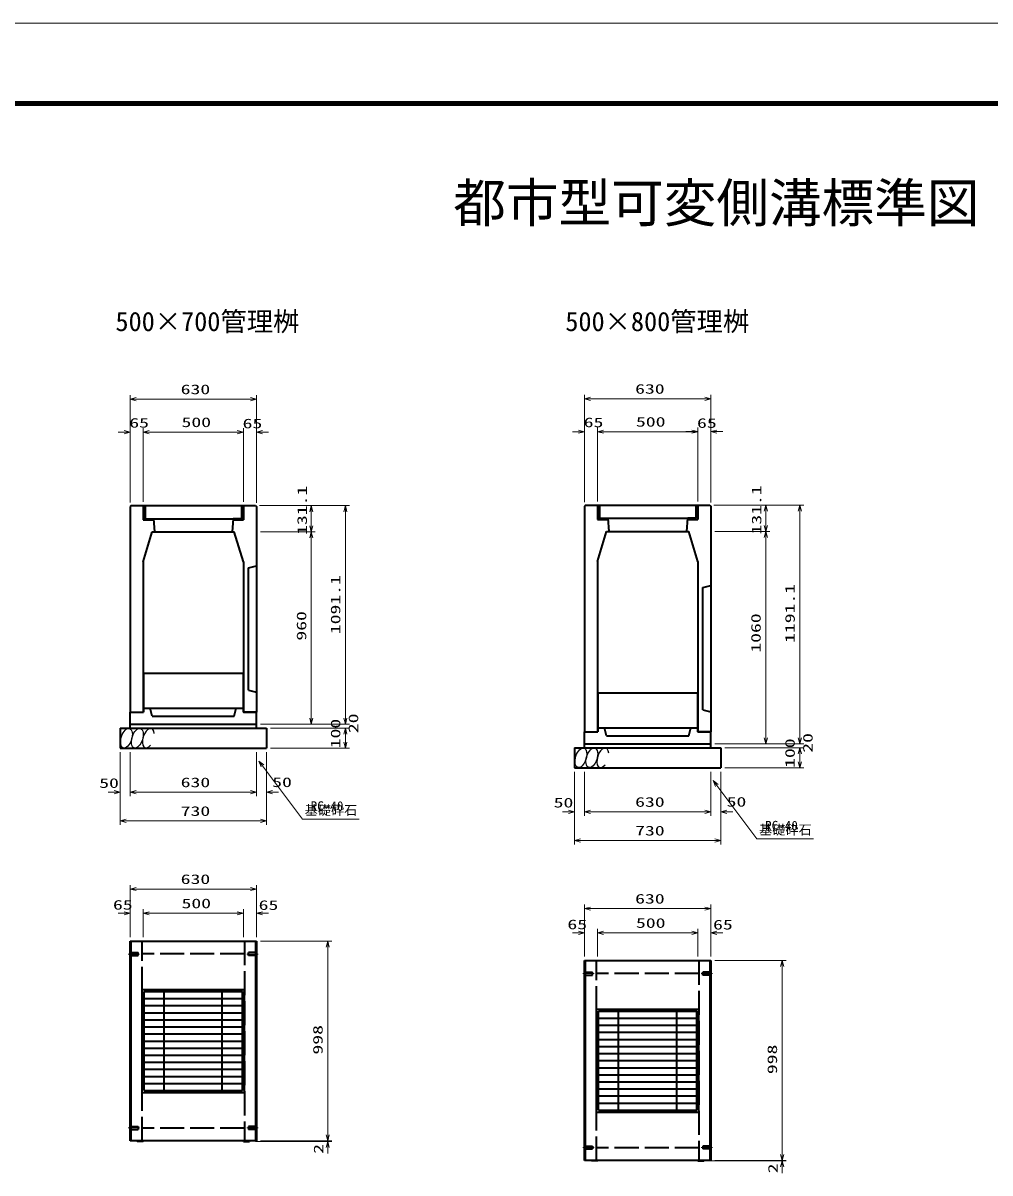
# Model space of a CAD drawing. Units: millimetres on the paper. Extents: x 0 to 841, y 0 to 594.
# Drawn here: x 241.2 to 482.4, y 307 to 594 of the extents above; entities that cross this region are included whole.
import ezdxf
from ezdxf.enums import TextEntityAlignment as Align

# ---------------------------------------------------------------- set-up
doc = ezdxf.new("R2010")
doc.units = ezdxf.units.MM
doc.linetypes.add('DASHED', pattern=[7.5, 6, -1.5])
doc.linetypes.add('USER2', pattern=[18.5, 12, -1.5, 3.5, -1.5])
for name, color, linetype, lineweight in [('D-BMK（構造物基準線）', 2, 'USER2', 18), ('D-STR-DIM（寸法）', 7, 'Continuous', 13), ('D-STR-HTXT(基礎砕石-旗)', 7, 'Continuous', 13), ('D-STR-STRF(グリ)', 7, 'Continuous', 25), ('D-STR（構造物）', 1, 'Continuous', 35), ('D-TTL-LINE（区切線）', 7, 'Continuous', 18), ('D-TTL（外枠）', 2, 'Continuous', 140)]:
    doc.layers.add(name, color=color, linetype=linetype, lineweight=lineweight)
doc.layers.add('D-STR-TXT(文字)', color=7, linetype='Continuous')
doc.styles.add('ＭＳ ゴシック', font='')
doc.styles.get('ＭＳ ゴシック').set_extended_font_data('MS Gothic')

# ---------------------------------------------------------------- blocks, each defined once
blk = doc.blocks.new('_Open30')
at = {"color": 7, "linetype": 'Continuous', "lineweight": 13}
for p, q in [((-1, 0.2679), (0, 0)), ((0, 0), (-1, -0.2679)), ((0, 0), (-1, 0))]:
    blk.add_line(p, q, dxfattribs=at)

msp = doc.modelspace()

# ---------------------------------------------------------------- linework, layer by layer
at = {"layer": 'D-BMK（構造物基準線）'}
for p, q in [((267.434, 361.646), (270.283, 361.646)), ((299.858, 361.646), (297.008, 361.646)), ((380.783, 356.757), (383.632, 356.757)), ((413.207, 356.757), (410.357, 356.757)), ((267.434, 318.246), (270.283, 318.246)), ((299.858, 318.246), (297.008, 318.246)), ((380.783, 313.357), (383.632, 313.357)), ((413.207, 313.357), (410.357, 313.357))]:
    msp.add_line(p, q, dxfattribs=at)
at = {"layer": 'D-STR-DIM（寸法）'}
for p, q in [((267.896, 492.901), (267.896, 501.109)), ((269.396, 500.109), (297.896, 500.109)), ((299.396, 492.906), (299.396, 501.109)), ((381.245, 493.012), (381.245, 501.22)), ((382.745, 500.22), (411.245, 500.22)), ((412.745, 493.017), (412.745, 501.22)), ((266.396, 491.901), (264.896, 491.901)), ((267.896, 474.303), (267.896, 492.901)), ((271.146, 474.488), (271.146, 492.901)), ((271.146, 475.488), (271.146, 492.901)), ((272.646, 491.901), (274.146, 491.901)), ((272.646, 491.901), (294.646, 491.901)), ((294.646, 491.906), (293.146, 491.906)), ((296.146, 474.488), (296.146, 492.906)), ((296.146, 475.488), (296.146, 492.901)), ((299.396, 474.25), (299.396, 492.906)), ((300.896, 491.906), (302.396, 491.906)), ((379.745, 492.012), (378.245, 492.012)), ((381.245, 474.415), (381.245, 493.012)), ((384.495, 474.6), (384.495, 493.012)), ((384.495, 475.6), (384.495, 493.012)), ((385.995, 492.012), (387.495, 492.012)), ((385.995, 492.012), (407.995, 492.012)), ((407.995, 492.017), (406.495, 492.017)), ((409.495, 474.6), (409.495, 493.017)), ((409.495, 475.6), (409.495, 493.012)), ((412.745, 474.362), (412.745, 493.017)), ((414.245, 492.017), (415.745, 492.017)), ((300.146, 473.548), (322.598, 473.548)), ((300.146, 473.548), (314.1, 473.548)), ((413.495, 473.66), (435.947, 473.66)), ((413.495, 473.66), (427.449, 473.66)), ((313.1, 468.495), (313.1, 472.048)), ((321.598, 420.495), (321.598, 472.048)), ((426.449, 468.607), (426.449, 472.16)), ((434.947, 415.607), (434.947, 472.16)), ((300.396, 466.995), (314.1, 466.995)), ((300.396, 466.995), (314.1, 466.995)), ((313.1, 420.495), (313.1, 465.495)), ((413.745, 467.107), (427.449, 467.107)), ((413.745, 467.107), (427.449, 467.107)), ((426.449, 415.607), (426.449, 465.607)), ((321.598, 420.495), (321.598, 421.995)), ((300.396, 418.995), (322.598, 418.995)), ((300.396, 418.995), (314.1, 418.995)), ((300.396, 418.995), (322.598, 418.995)), ((302.896, 417.995), (322.598, 417.995)), ((302.896, 417.995), (322.598, 417.995)), ((321.598, 414.495), (321.598, 416.495)), ((321.598, 416.495), (321.598, 414.995)), ((434.947, 415.607), (434.947, 417.107)), ((413.745, 414.107), (435.947, 414.107)), ((413.745, 414.107), (427.449, 414.107)), ((413.745, 414.107), (435.947, 414.107)), ((265.396, 411.995), (265.396, 401.028)), ((265.396, 410.995), (265.396, 393.871)), ((267.896, 411.995), (267.896, 401.028)), ((267.896, 411.995), (267.896, 401.028)), ((299.396, 411.995), (299.396, 401.028)), ((299.396, 410.995), (299.396, 401.028)), ((301.896, 411.995), (301.896, 401.028)), ((301.896, 410.995), (301.896, 393.871)), ((302.896, 412.995), (322.598, 412.995)), ((416.245, 413.107), (435.947, 413.107)), ((416.245, 413.107), (435.947, 413.107)), ((434.947, 409.607), (434.947, 411.607)), ((434.947, 411.607), (434.947, 410.107)), ((416.245, 408.107), (435.947, 408.107)), ((378.745, 407.107), (378.745, 396.139)), ((378.745, 406.107), (378.745, 388.982)), ((381.245, 407.107), (381.245, 396.139)), ((381.245, 407.107), (381.245, 396.139)), ((412.745, 407.107), (412.745, 396.139)), ((412.745, 406.107), (412.745, 396.139)), ((415.245, 407.107), (415.245, 396.139)), ((415.245, 406.107), (415.245, 388.982)), ((263.896, 402.028), (262.396, 402.028)), ((269.396, 402.028), (270.896, 402.028)), ((269.396, 402.028), (297.896, 402.028)), ((297.896, 402.028), (296.396, 402.028)), ((303.396, 402.028), (304.896, 402.028)), ((377.245, 397.139), (375.745, 397.139)), ((382.745, 397.139), (384.245, 397.139)), ((382.745, 397.139), (411.245, 397.139)), ((411.245, 397.139), (409.745, 397.139)), ((416.745, 397.139), (418.245, 397.139)), ((266.896, 394.871), (300.396, 394.871)), ((380.245, 389.982), (413.745, 389.982)), ((267.896, 365.896), (267.896, 378.873)), ((299.396, 372.853), (299.396, 378.873)), ((269.396, 377.873), (297.896, 377.873)), ((381.245, 361.007), (381.245, 373.984)), ((412.745, 367.964), (412.745, 373.984)), ((266.396, 371.822), (264.896, 371.822)), ((267.896, 365.896), (267.896, 372.822)), ((271.146, 365.896), (271.146, 372.822)), ((271.146, 365.896), (271.146, 372.822)), ((272.646, 371.822), (294.646, 371.822)), ((272.646, 371.822), (274.146, 371.822)), ((294.646, 371.822), (293.146, 371.822)), ((296.146, 365.896), (296.146, 372.822)), ((296.146, 365.896), (296.146, 372.822)), ((299.396, 365.896), (299.396, 372.822)), ((300.896, 371.822), (302.396, 371.822)), ((382.745, 372.984), (411.245, 372.984)), ((381.245, 361.007), (381.245, 367.934)), ((384.495, 361.007), (384.495, 367.934)), ((384.495, 361.007), (384.495, 367.934)), ((409.495, 361.007), (409.495, 367.934)), ((409.495, 361.007), (409.495, 367.934)), ((412.745, 361.007), (412.745, 367.934)), ((300.396, 364.896), (318.184, 364.896)), ((379.745, 366.934), (378.245, 366.934)), ((385.995, 366.934), (407.995, 366.934)), ((385.995, 366.934), (387.495, 366.934)), ((407.995, 366.934), (406.495, 366.934)), ((414.245, 366.934), (415.745, 366.934)), ((317.184, 316.496), (317.184, 363.396)), ((413.745, 360.007), (431.533, 360.007)), ((430.533, 311.607), (430.533, 358.507)), ((317.184, 316.496), (317.184, 317.996)), ((299.146, 314.896), (318.184, 314.896)), ((300.396, 314.996), (318.184, 314.996)), ((300.396, 314.996), (318.184, 314.996)), ((317.184, 313.396), (317.184, 311.896)), ((430.533, 311.607), (430.533, 313.107)), ((412.495, 310.007), (431.533, 310.007)), ((413.745, 310.107), (431.533, 310.107)), ((413.745, 310.107), (431.533, 310.107)), ((430.533, 308.507), (430.533, 307.007))]:
    msp.add_line(p, q, dxfattribs=at)
at = {"layer": 'D-STR-HTXT(基礎砕石-旗)'}
for points in [[(325.018, 395.298), (310.914, 395.298), (300.91, 408.624)], [(438.366, 390.41), (424.262, 390.41), (414.259, 403.736)]]:
    msp.add_lwpolyline(points, dxfattribs=at)
at = {"layer": 'D-STR-STRF(グリ)'}
for centre in [(266.99, 415.519), (269.712, 415.519), (380.339, 410.63), (383.06, 410.63)]:
    msp.add_ellipse(centre, major_axis=(0.79, 2.421), ratio=0.5139, dxfattribs=at)
for centre in [(272.452, 415.519), (385.801, 410.63)]:
    msp.add_ellipse(centre, major_axis=(0.79, 2.421), ratio=0.5139, start_param=5.3575563, end_param=10.3750652, dxfattribs=at)
at = {"layer": 'D-STR（構造物）'}
for p, q in [((268.146, 473.548), (267.896, 473.303)), ((268.146, 473.548), (299.146, 473.548)), ((271.146, 473.548), (271.146, 469.998)), ((271.446, 473.548), (271.446, 470.298)), ((271.646, 473.548), (295.646, 473.548)), ((271.646, 473.548), (271.646, 470.298)), ((295.646, 473.548), (295.646, 470.298)), ((295.846, 473.548), (295.846, 470.298)), ((296.146, 473.548), (296.146, 469.998)), ((299.146, 473.548), (299.396, 473.303)), ((381.495, 473.66), (381.245, 473.415)), ((381.495, 473.66), (412.495, 473.66)), ((384.495, 473.66), (384.495, 470.11)), ((384.795, 473.66), (384.795, 470.41)), ((384.995, 473.66), (408.995, 473.66)), ((384.995, 473.66), (384.995, 470.41)), ((408.995, 473.66), (408.995, 470.41)), ((409.195, 473.66), (409.195, 470.41)), ((409.495, 473.66), (409.495, 470.11)), ((412.495, 473.66), (412.745, 473.415)), ((267.896, 473.303), (267.896, 421.995)), ((299.396, 473.303), (299.396, 421.995)), ((381.245, 473.415), (381.245, 417.107)), ((412.745, 473.415), (412.745, 417.107)), ((271.146, 469.998), (273.646, 469.998)), ((271.446, 470.298), (273.646, 470.298)), ((271.646, 470.298), (295.646, 470.298)), ((273.646, 470.298), (273.646, 469.998)), ((273.696, 470.298), (273.946, 466.995)), ((293.596, 470.298), (293.346, 466.995)), ((295.846, 470.298), (293.646, 470.298)), ((293.646, 470.298), (293.646, 469.998)), ((293.646, 469.998), (296.146, 469.998)), ((384.495, 470.11), (386.995, 470.11)), ((384.795, 470.41), (386.995, 470.41)), ((384.995, 470.41), (408.995, 470.41)), ((386.995, 470.41), (386.995, 470.11)), ((387.045, 470.41), (387.295, 467.107)), ((406.945, 470.41), (406.695, 467.107)), ((409.195, 470.41), (406.995, 470.41)), ((406.995, 470.41), (406.995, 470.11)), ((406.995, 470.11), (409.495, 470.11)), ((271.146, 459.495), (273.396, 466.995)), ((273.396, 466.995), (293.896, 466.995)), ((296.146, 459.495), (293.896, 466.995)), ((384.495, 459.607), (386.745, 467.107)), ((386.745, 467.107), (407.245, 467.107)), ((409.495, 459.607), (407.245, 467.107)), ((271.146, 459.495), (271.146, 421.995)), ((296.146, 459.495), (296.146, 421.995)), ((384.495, 459.607), (384.495, 417.107)), ((409.495, 459.607), (409.495, 417.107)), ((297.396, 457.995), (299.396, 458.495)), ((297.396, 427.495), (297.396, 457.995)), ((410.745, 453.107), (412.745, 453.607)), ((410.745, 422.607), (410.745, 453.107)), ((271.221, 431.745), (296.071, 431.745)), ((271.221, 431.745), (271.221, 421.995)), ((296.071, 431.745), (296.071, 421.995)), ((297.396, 427.495), (299.396, 426.995)), ((384.57, 426.857), (409.42, 426.857)), ((384.57, 426.857), (384.57, 417.107)), ((409.42, 426.857), (409.42, 417.107)), ((267.896, 417.995), (267.896, 421.995)), ((267.896, 421.995), (271.221, 421.995)), ((267.896, 421.995), (271.146, 421.995)), ((271.221, 422.995), (296.071, 422.995)), ((273.396, 420.995), (272.896, 422.995)), ((293.896, 420.995), (294.396, 422.995)), ((299.396, 421.995), (296.071, 421.995)), ((296.146, 421.995), (299.396, 421.995)), ((299.396, 417.995), (299.396, 421.995)), ((410.745, 422.607), (412.745, 422.107)), ((273.396, 420.995), (293.896, 420.995)), ((265.396, 417.995), (265.396, 412.995)), ((265.396, 417.995), (301.896, 417.995)), ((267.896, 418.995), (299.396, 418.995)), ((301.896, 417.995), (301.896, 412.995)), ((381.245, 413.107), (381.245, 417.107)), ((381.245, 417.107), (384.57, 417.107)), ((381.245, 417.107), (384.495, 417.107)), ((384.57, 418.107), (409.42, 418.107)), ((386.745, 416.107), (386.245, 418.107)), ((407.245, 416.107), (407.745, 418.107)), ((412.745, 417.107), (409.42, 417.107)), ((409.495, 417.107), (412.745, 417.107)), ((412.745, 413.107), (412.745, 417.107)), ((381.245, 414.107), (412.745, 414.107)), ((386.745, 416.107), (407.245, 416.107)), ((265.396, 412.995), (301.896, 412.995)), ((378.745, 413.107), (378.745, 408.107)), ((378.745, 413.107), (415.245, 413.107)), ((415.245, 413.107), (415.245, 408.107)), ((378.745, 408.107), (415.245, 408.107)), ((267.896, 314.996), (267.896, 364.896)), ((267.896, 364.896), (299.396, 364.896)), ((268.146, 314.996), (268.146, 364.896)), ((299.146, 364.896), (299.146, 314.996)), ((299.396, 364.896), (299.396, 314.996)), ((381.245, 310.107), (381.245, 360.007)), ((381.245, 360.007), (412.745, 360.007)), ((381.495, 310.107), (381.495, 360.007)), ((412.495, 360.007), (412.495, 310.107)), ((412.745, 360.007), (412.745, 310.107)), ((270.896, 327.096), (270.896, 352.796)), ((270.896, 352.796), (296.396, 352.796)), ((271.396, 327.591), (271.396, 352.301)), ((271.396, 352.301), (295.896, 352.301)), ((271.396, 350.536), (295.896, 350.536)), ((276.396, 327.591), (276.396, 352.301)), ((290.896, 327.591), (290.896, 352.301)), ((295.896, 327.591), (295.896, 352.301)), ((296.396, 327.096), (296.396, 352.796)), ((271.396, 348.771), (295.896, 348.771)), ((384.245, 322.207), (384.245, 347.907)), ((384.245, 347.907), (409.745, 347.907)), ((384.745, 322.702), (384.745, 347.412)), ((384.745, 347.412), (409.245, 347.412)), ((389.745, 322.702), (389.745, 347.412)), ((404.245, 322.702), (404.245, 347.412)), ((409.245, 322.702), (409.245, 347.412)), ((409.745, 322.207), (409.745, 347.907)), ((271.396, 347.006), (295.896, 347.006)), ((271.396, 345.241), (295.896, 345.241)), ((384.745, 345.647), (409.245, 345.647)), ((271.396, 343.476), (295.896, 343.476)), ((271.396, 341.711), (295.896, 341.711)), ((384.745, 343.882), (409.245, 343.882)), ((384.745, 342.117), (409.245, 342.117)), ((271.396, 339.946), (295.896, 339.946)), ((384.745, 340.352), (409.245, 340.352)), ((271.396, 338.181), (295.896, 338.181)), ((271.396, 336.416), (295.896, 336.416)), ((384.745, 338.587), (409.245, 338.587)), ((384.745, 336.822), (409.245, 336.822)), ((271.396, 334.651), (295.896, 334.651)), ((384.745, 335.057), (409.245, 335.057)), ((384.745, 333.292), (409.245, 333.292)), ((271.396, 332.886), (295.896, 332.886)), ((271.396, 331.121), (295.896, 331.121)), ((384.745, 331.527), (409.245, 331.527)), ((271.396, 329.356), (295.896, 329.356)), ((271.396, 327.591), (295.896, 327.591)), ((384.745, 329.762), (409.245, 329.762)), ((384.745, 327.997), (409.245, 327.997)), ((270.896, 327.096), (296.396, 327.096)), ((384.745, 326.232), (409.245, 326.232)), ((384.745, 324.467), (409.245, 324.467)), ((384.245, 322.207), (409.745, 322.207)), ((384.745, 322.702), (409.245, 322.702)), ((299.396, 314.996), (267.896, 314.996)), ((269.646, 314.896), (269.546, 314.996)), ((271.146, 314.896), (269.646, 314.896)), ((271.146, 314.896), (271.246, 314.996)), ((296.146, 314.896), (296.046, 314.996)), ((296.146, 314.896), (297.646, 314.896)), ((297.646, 314.896), (297.746, 314.996)), ((412.745, 310.107), (381.245, 310.107)), ((382.995, 310.007), (382.895, 310.107)), ((384.495, 310.007), (382.995, 310.007)), ((384.495, 310.007), (384.595, 310.107)), ((409.495, 310.007), (409.395, 310.107)), ((409.495, 310.007), (410.995, 310.007)), ((410.995, 310.007), (411.095, 310.107))]:
    msp.add_line(p, q, dxfattribs=at)
at = {"layer": 'D-STR（構造物）', "linetype": 'DASHED'}
for p, q in [((270.896, 314.996), (270.896, 364.896)), ((296.396, 364.896), (296.396, 314.996)), ((267.896, 361.996), (269.896, 361.996)), ((269.896, 361.296), (269.896, 361.996)), ((296.403, 361.714), (270.903, 361.714)), ((299.396, 361.996), (297.396, 361.996)), ((297.396, 361.296), (297.396, 361.996)), ((267.896, 361.296), (269.896, 361.296)), ((299.396, 361.296), (297.396, 361.296)), ((384.245, 310.107), (384.245, 360.007)), ((409.745, 360.007), (409.745, 310.107)), ((381.245, 357.107), (383.245, 357.107)), ((381.245, 356.407), (383.245, 356.407)), ((383.245, 356.407), (383.245, 357.107)), ((409.752, 356.825), (384.252, 356.825)), ((412.745, 357.107), (410.745, 357.107)), ((410.745, 356.407), (410.745, 357.107)), ((412.745, 356.407), (410.745, 356.407)), ((267.896, 318.596), (269.896, 318.596)), ((269.896, 318.596), (269.896, 317.896)), ((297.396, 318.596), (297.396, 317.896)), ((299.396, 318.596), (297.396, 318.596)), ((267.896, 317.896), (269.896, 317.896)), ((296.403, 318.178), (270.903, 318.178)), ((299.396, 317.896), (297.396, 317.896)), ((381.245, 313.707), (383.245, 313.707)), ((381.245, 313.007), (383.245, 313.007)), ((383.245, 313.707), (383.245, 313.007)), ((409.752, 313.289), (384.252, 313.289)), ((410.745, 313.707), (410.745, 313.007)), ((412.745, 313.707), (410.745, 313.707)), ((412.745, 313.007), (410.745, 313.007))]:
    msp.add_line(p, q, dxfattribs=at)
at = {"layer": 'D-TTL-LINE（区切線）'}
msp.add_line((841, 594), (0, 594), dxfattribs=at)
at = {"layer": 'D-TTL（外枠）'}
msp.add_line((820.9, 573.9), (20.1, 573.9), dxfattribs=at)

# ---------------------------------------------------------------- block references
at = {"layer": 'D-STR-DIM（寸法）', "xscale": 1.5, "yscale": 1.5}
for p, rotation in [((267.896, 500.109), 180), ((381.245, 500.22), 180), ((271.146, 491.901), 180), ((271.146, 491.901), 180), ((299.396, 491.906), 180), ((384.495, 492.012), 180), ((384.495, 492.012), 180), ((412.745, 492.017), 180), ((313.1, 473.548), 90), ((321.598, 473.548), 90), ((426.449, 473.66), 90), ((434.947, 473.66), 90), ((313.1, 466.995), 270), ((426.449, 467.107), 270), ((313.1, 466.995), 90), ((426.449, 467.107), 90), ((313.1, 418.995), 270), ((321.598, 418.995), 270), ((321.598, 418.995), 270), ((321.598, 417.995), 90), ((321.598, 417.995), 90), ((321.598, 412.995), 270), ((426.449, 414.107), 270), ((434.947, 414.107), 270), ((434.947, 414.107), 270), ((434.947, 413.107), 90), ((434.947, 413.107), 90), ((434.947, 408.107), 270), ((267.896, 402.028), 180), ((267.896, 402.028), 180), ((301.896, 402.028), 180), ((381.245, 397.139), 180), ((381.245, 397.139), 180), ((415.245, 397.139), 180), ((265.396, 394.871), 180), ((378.745, 389.982), 180), ((267.896, 377.873), 180), ((381.245, 372.984), 180), ((271.146, 371.822), 180), ((271.146, 371.822), 180), ((299.396, 371.822), 180), ((317.184, 364.896), 90), ((384.495, 366.934), 180), ((384.495, 366.934), 180), ((412.745, 366.934), 180), ((430.533, 360.007), 90), ((317.184, 314.996), 270), ((317.184, 314.996), 270), ((317.184, 314.896), 90), ((430.533, 310.107), 270), ((430.533, 310.107), 270), ((430.533, 310.007), 90)]:
    msp.add_blockref('_Open30', p, dxfattribs=dict(at, rotation=rotation))
for p in [(299.396, 500.109), (412.745, 500.22), (267.896, 491.901), (296.146, 491.906), (296.146, 491.901), (381.245, 492.012), (409.495, 492.017), (409.495, 492.012), (265.396, 402.028), (299.396, 402.028), (299.396, 402.028), (378.745, 397.139), (412.745, 397.139), (412.745, 397.139), (301.896, 394.871), (415.245, 389.982), (299.396, 377.873), (412.745, 372.984), (267.896, 371.822), (296.146, 371.822), (296.146, 371.822), (381.245, 366.934), (409.495, 366.934), (409.495, 366.934)]:
    msp.add_blockref('_Open30', p, dxfattribs=at)
at = {"layer": 'D-STR-HTXT(基礎砕石-旗)', "xscale": 1.5, "yscale": 1.5, "rotation": 126.89552}
for p in [(300.009, 409.824), (413.358, 404.935)]:
    msp.add_blockref('_Open30', p, dxfattribs=at)

# ---------------------------------------------------------------- texts
at = {"layer": 'D-STR-DIM（寸法）', "style": 'ＭＳ ゴシック', "width": 1.5}
for s, p in [('630', (280.521, 500.647)), ('630', (393.87, 500.758)), ('65', (267.693, 492.294)), ('500', (280.729, 492.438)), ('65', (295.961, 492.13)), ('65', (381.042, 492.406)), ('500', (394.078, 492.549)), ('65', (409.309, 492.241)), ('50', (260.198, 402.395)), ('630', (280.521, 402.566)), ('50', (303.348, 402.603)), ('50', (373.547, 397.507)), ('630', (393.87, 397.677)), ('50', (416.696, 397.714)), ('730', (280.521, 395.408)), ('730', (393.87, 390.52)), ('630', (280.521, 378.41)), ('630', (393.87, 373.521)), ('65', (263.627, 372.011)), ('500', (280.729, 372.36)), ('65', (299.961, 371.946)), ('500', (394.078, 367.471)), ('65', (376.975, 367.122)), ('65', (413.309, 367.057))]:
    msp.add_text(s, height=2.405, dxfattribs=at).set_placement(p, align=Align.BOTTOM_LEFT)
for s, p in [('131.1', (312.725, 466.249)), ('131.1', (426.074, 466.36)), ('1091.1', (321.061, 441.48)), ('1191.1', (434.41, 439.3)), ('960', (312.563, 439.87)), ('1060', (425.912, 436.857)), ('100', (321.061, 412.995)), ('20', (325.513, 416.777)), ('20', (438.862, 411.888)), ('100', (434.41, 408.107)), ('998', (316.647, 336.571)), ('998', (429.996, 331.682)), ('2', (316.822, 311.808)), ('2', (430.171, 306.919))]:
    msp.add_text(s, height=2.405, rotation=90, dxfattribs=at).set_placement(p, align=Align.BOTTOM_LEFT)
at = {"layer": 'D-STR-HTXT(基礎砕石-旗)', "style": 'ＭＳ ゴシック'}
for s, p in [('基礎砕石', (311.449, 395.635)), ('RC-40', (312.937, 396.648)), ('基礎砕石', (424.798, 390.746)), ('RC-40', (426.286, 391.76))]:
    msp.add_text(s, height=2.405, dxfattribs=at).set_placement(p, align=Align.BOTTOM_LEFT)
at = {"layer": 'D-STR-TXT(文字)', "style": 'ＭＳ ゴシック'}
for s, height, p in [('都市型可変側溝標準図', 9.621, (348.512, 541.419)), ('500×700管理桝', 4.811, (264.247, 515.671)), ('500×800管理桝', 4.811, (376.454, 515.671))]:
    msp.add_text(s, height=height, dxfattribs=at).set_placement(p, align=Align.BOTTOM_LEFT)

doc.saveas('drawing.dxf')
